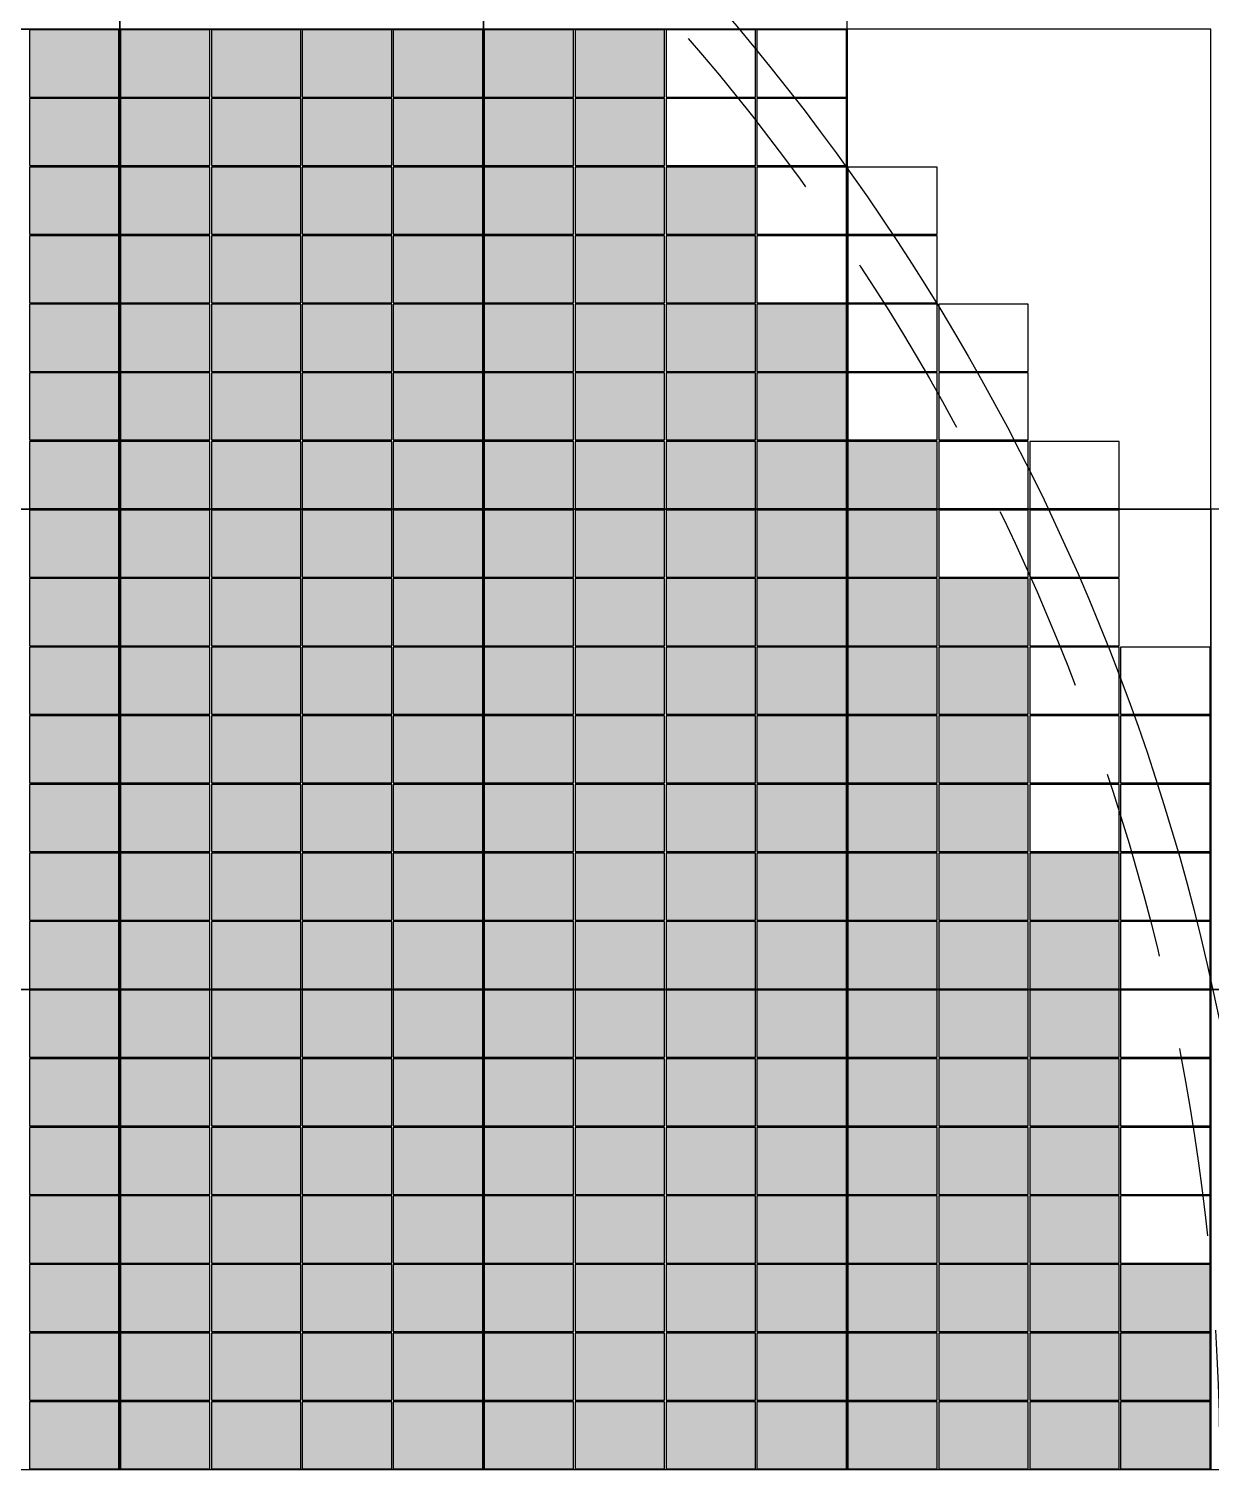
# Model space of a CAD drawing. Header units: millimetres. Extents: x -171 to 312, y -175 to 161.
# Drawn here: x 67.1 to 146.4, y 0 to 96.6 of the extents above; entities that cross this region are included whole.
import ezdxf

# ---------------------------------------------------------------- set-up
doc = ezdxf.new("R2010")
doc.units = ezdxf.units.MM
doc.linetypes.add('DASHED', pattern=[19.05, 12.7, -6.35])
for name, color, linetype, true_color in [('WAFER', 7, 'Continuous', 0xd9dee6), ('WAFER-DIE', 7, 'Continuous', 0x7ef0c8), ('WAFER-DIE-EDGE', 7, 'Continuous', 0x5d6b7a), ('WAFER-DIE-FILL', 7, 'Continuous', 0x18b58c), ('WAFER-DIE-FILL-B', 7, 'Continuous', 0x1f8fd0), ('WAFER-EXCLUSION', 7, 'DASHED', 0xf0a030), ('WAFER-FIELD', 7, 'Continuous', 0xffd166)]:
    doc.layers.add(name, color=color, linetype=linetype, true_color=true_color)

msp = doc.modelspace()

# ---------------------------------------------------------------- linework, layer by layer
at = {"layer": 'WAFER'}
msp.add_circle((0, 0), 150, dxfattribs=at)
at = {"layer": 'WAFER-DIE', "flags": 128}
for points in [[(67.15, 92.05), (73.15, 92.05), (73.15, 96.55), (67.15, 96.55)], [(73.25, 92.05), (79.25, 92.05), (79.25, 96.55), (73.25, 96.55)], [(79.35, 92.05), (85.35, 92.05), (85.35, 96.55), (79.35, 96.55)], [(85.45, 92.05), (91.45, 92.05), (91.45, 96.55), (85.45, 96.55)], [(91.55, 92.05), (97.55, 92.05), (97.55, 96.55), (91.55, 96.55)], [(97.65, 92.05), (103.65, 92.05), (103.65, 96.55), (97.65, 96.55)], [(103.75, 92.05), (109.75, 92.05), (109.75, 96.55), (103.75, 96.55)], [(67.15, 87.45), (73.15, 87.45), (73.15, 91.95), (67.15, 91.95)], [(73.25, 87.45), (79.25, 87.45), (79.25, 91.95), (73.25, 91.95)], [(79.35, 87.45), (85.35, 87.45), (85.35, 91.95), (79.35, 91.95)], [(85.45, 87.45), (91.45, 87.45), (91.45, 91.95), (85.45, 91.95)], [(91.55, 87.45), (97.55, 87.45), (97.55, 91.95), (91.55, 91.95)], [(97.65, 87.45), (103.65, 87.45), (103.65, 91.95), (97.65, 91.95)], [(103.75, 87.45), (109.75, 87.45), (109.75, 91.95), (103.75, 91.95)], [(67.15, 82.85), (73.15, 82.85), (73.15, 87.35), (67.15, 87.35)], [(73.25, 82.85), (79.25, 82.85), (79.25, 87.35), (73.25, 87.35)], [(79.35, 82.85), (85.35, 82.85), (85.35, 87.35), (79.35, 87.35)], [(85.45, 82.85), (91.45, 82.85), (91.45, 87.35), (85.45, 87.35)], [(91.55, 82.85), (97.55, 82.85), (97.55, 87.35), (91.55, 87.35)], [(97.65, 82.85), (103.65, 82.85), (103.65, 87.35), (97.65, 87.35)], [(103.75, 82.85), (109.75, 82.85), (109.75, 87.35), (103.75, 87.35)], [(109.85, 82.85), (115.85, 82.85), (115.85, 87.35), (109.85, 87.35)], [(67.15, 78.25), (73.15, 78.25), (73.15, 82.75), (67.15, 82.75)], [(73.25, 78.25), (79.25, 78.25), (79.25, 82.75), (73.25, 82.75)], [(79.35, 78.25), (85.35, 78.25), (85.35, 82.75), (79.35, 82.75)], [(85.45, 78.25), (91.45, 78.25), (91.45, 82.75), (85.45, 82.75)], [(91.55, 78.25), (97.55, 78.25), (97.55, 82.75), (91.55, 82.75)], [(97.65, 78.25), (103.65, 78.25), (103.65, 82.75), (97.65, 82.75)], [(103.75, 78.25), (109.75, 78.25), (109.75, 82.75), (103.75, 82.75)], [(109.85, 78.25), (115.85, 78.25), (115.85, 82.75), (109.85, 82.75)], [(67.15, 73.65), (73.15, 73.65), (73.15, 78.15), (67.15, 78.15)], [(73.25, 73.65), (79.25, 73.65), (79.25, 78.15), (73.25, 78.15)], [(79.35, 73.65), (85.35, 73.65), (85.35, 78.15), (79.35, 78.15)], [(85.45, 73.65), (91.45, 73.65), (91.45, 78.15), (85.45, 78.15)], [(91.55, 73.65), (97.55, 73.65), (97.55, 78.15), (91.55, 78.15)], [(97.65, 73.65), (103.65, 73.65), (103.65, 78.15), (97.65, 78.15)], [(103.75, 73.65), (109.75, 73.65), (109.75, 78.15), (103.75, 78.15)], [(109.85, 73.65), (115.85, 73.65), (115.85, 78.15), (109.85, 78.15)], [(115.95, 73.65), (121.95, 73.65), (121.95, 78.15), (115.95, 78.15)], [(67.15, 69.05), (73.15, 69.05), (73.15, 73.55), (67.15, 73.55)], [(73.25, 69.05), (79.25, 69.05), (79.25, 73.55), (73.25, 73.55)], [(79.35, 69.05), (85.35, 69.05), (85.35, 73.55), (79.35, 73.55)], [(85.45, 69.05), (91.45, 69.05), (91.45, 73.55), (85.45, 73.55)], [(91.55, 69.05), (97.55, 69.05), (97.55, 73.55), (91.55, 73.55)], [(97.65, 69.05), (103.65, 69.05), (103.65, 73.55), (97.65, 73.55)], [(103.75, 69.05), (109.75, 69.05), (109.75, 73.55), (103.75, 73.55)], [(109.85, 69.05), (115.85, 69.05), (115.85, 73.55), (109.85, 73.55)], [(115.95, 69.05), (121.95, 69.05), (121.95, 73.55), (115.95, 73.55)], [(67.15, 64.45), (73.15, 64.45), (73.15, 68.95), (67.15, 68.95)], [(73.25, 64.45), (79.25, 64.45), (79.25, 68.95), (73.25, 68.95)], [(79.35, 64.45), (85.35, 64.45), (85.35, 68.95), (79.35, 68.95)], [(85.45, 64.45), (91.45, 64.45), (91.45, 68.95), (85.45, 68.95)], [(91.55, 64.45), (97.55, 64.45), (97.55, 68.95), (91.55, 68.95)], [(97.65, 64.45), (103.65, 64.45), (103.65, 68.95), (97.65, 68.95)], [(103.75, 64.45), (109.75, 64.45), (109.75, 68.95), (103.75, 68.95)], [(109.85, 64.45), (115.85, 64.45), (115.85, 68.95), (109.85, 68.95)], [(115.95, 64.45), (121.95, 64.45), (121.95, 68.95), (115.95, 68.95)], [(122.05, 64.45), (128.05, 64.45), (128.05, 68.95), (122.05, 68.95)], [(67.15, 59.85), (73.15, 59.85), (73.15, 64.35), (67.15, 64.35)], [(73.25, 59.85), (79.25, 59.85), (79.25, 64.35), (73.25, 64.35)], [(79.35, 59.85), (85.35, 59.85), (85.35, 64.35), (79.35, 64.35)], [(85.45, 59.85), (91.45, 59.85), (91.45, 64.35), (85.45, 64.35)], [(91.55, 59.85), (97.55, 59.85), (97.55, 64.35), (91.55, 64.35)], [(97.65, 59.85), (103.65, 59.85), (103.65, 64.35), (97.65, 64.35)], [(103.75, 59.85), (109.75, 59.85), (109.75, 64.35), (103.75, 64.35)], [(109.85, 59.85), (115.85, 59.85), (115.85, 64.35), (109.85, 64.35)], [(115.95, 59.85), (121.95, 59.85), (121.95, 64.35), (115.95, 64.35)], [(122.05, 59.85), (128.05, 59.85), (128.05, 64.35), (122.05, 64.35)], [(67.15, 55.25), (73.15, 55.25), (73.15, 59.75), (67.15, 59.75)], [(73.25, 55.25), (79.25, 55.25), (79.25, 59.75), (73.25, 59.75)], [(79.35, 55.25), (85.35, 55.25), (85.35, 59.75), (79.35, 59.75)], [(85.45, 55.25), (91.45, 55.25), (91.45, 59.75), (85.45, 59.75)], [(91.55, 55.25), (97.55, 55.25), (97.55, 59.75), (91.55, 59.75)], [(97.65, 55.25), (103.65, 55.25), (103.65, 59.75), (97.65, 59.75)], [(103.75, 55.25), (109.75, 55.25), (109.75, 59.75), (103.75, 59.75)], [(109.85, 55.25), (115.85, 55.25), (115.85, 59.75), (109.85, 59.75)], [(115.95, 55.25), (121.95, 55.25), (121.95, 59.75), (115.95, 59.75)], [(122.05, 55.25), (128.05, 55.25), (128.05, 59.75), (122.05, 59.75)], [(128.15, 55.25), (134.15, 55.25), (134.15, 59.75), (128.15, 59.75)], [(67.15, 50.65), (73.15, 50.65), (73.15, 55.15), (67.15, 55.15)], [(73.25, 50.65), (79.25, 50.65), (79.25, 55.15), (73.25, 55.15)], [(79.35, 50.65), (85.35, 50.65), (85.35, 55.15), (79.35, 55.15)], [(85.45, 50.65), (91.45, 50.65), (91.45, 55.15), (85.45, 55.15)], [(91.55, 50.65), (97.55, 50.65), (97.55, 55.15), (91.55, 55.15)], [(97.65, 50.65), (103.65, 50.65), (103.65, 55.15), (97.65, 55.15)], [(103.75, 50.65), (109.75, 50.65), (109.75, 55.15), (103.75, 55.15)], [(109.85, 50.65), (115.85, 50.65), (115.85, 55.15), (109.85, 55.15)], [(115.95, 50.65), (121.95, 50.65), (121.95, 55.15), (115.95, 55.15)], [(122.05, 50.65), (128.05, 50.65), (128.05, 55.15), (122.05, 55.15)], [(128.15, 50.65), (134.15, 50.65), (134.15, 55.15), (128.15, 55.15)], [(67.15, 46.05), (73.15, 46.05), (73.15, 50.55), (67.15, 50.55)], [(73.25, 46.05), (79.25, 46.05), (79.25, 50.55), (73.25, 50.55)], [(79.35, 46.05), (85.35, 46.05), (85.35, 50.55), (79.35, 50.55)], [(85.45, 46.05), (91.45, 46.05), (91.45, 50.55), (85.45, 50.55)], [(91.55, 46.05), (97.55, 46.05), (97.55, 50.55), (91.55, 50.55)], [(97.65, 46.05), (103.65, 46.05), (103.65, 50.55), (97.65, 50.55)], [(103.75, 46.05), (109.75, 46.05), (109.75, 50.55), (103.75, 50.55)], [(109.85, 46.05), (115.85, 46.05), (115.85, 50.55), (109.85, 50.55)], [(115.95, 46.05), (121.95, 46.05), (121.95, 50.55), (115.95, 50.55)], [(122.05, 46.05), (128.05, 46.05), (128.05, 50.55), (122.05, 50.55)], [(128.15, 46.05), (134.15, 46.05), (134.15, 50.55), (128.15, 50.55)], [(67.15, 41.45), (73.15, 41.45), (73.15, 45.95), (67.15, 45.95)], [(73.25, 41.45), (79.25, 41.45), (79.25, 45.95), (73.25, 45.95)], [(79.35, 41.45), (85.35, 41.45), (85.35, 45.95), (79.35, 45.95)], [(85.45, 41.45), (91.45, 41.45), (91.45, 45.95), (85.45, 45.95)], [(91.55, 41.45), (97.55, 41.45), (97.55, 45.95), (91.55, 45.95)], [(97.65, 41.45), (103.65, 41.45), (103.65, 45.95), (97.65, 45.95)], [(103.75, 41.45), (109.75, 41.45), (109.75, 45.95), (103.75, 45.95)], [(109.85, 41.45), (115.85, 41.45), (115.85, 45.95), (109.85, 45.95)], [(115.95, 41.45), (121.95, 41.45), (121.95, 45.95), (115.95, 45.95)], [(122.05, 41.45), (128.05, 41.45), (128.05, 45.95), (122.05, 45.95)], [(128.15, 41.45), (134.15, 41.45), (134.15, 45.95), (128.15, 45.95)], [(67.15, 36.85), (73.15, 36.85), (73.15, 41.35), (67.15, 41.35)], [(73.25, 36.85), (79.25, 36.85), (79.25, 41.35), (73.25, 41.35)], [(79.35, 36.85), (85.35, 36.85), (85.35, 41.35), (79.35, 41.35)], [(85.45, 36.85), (91.45, 36.85), (91.45, 41.35), (85.45, 41.35)], [(91.55, 36.85), (97.55, 36.85), (97.55, 41.35), (91.55, 41.35)], [(97.65, 36.85), (103.65, 36.85), (103.65, 41.35), (97.65, 41.35)], [(103.75, 36.85), (109.75, 36.85), (109.75, 41.35), (103.75, 41.35)], [(109.85, 36.85), (115.85, 36.85), (115.85, 41.35), (109.85, 41.35)], [(115.95, 36.85), (121.95, 36.85), (121.95, 41.35), (115.95, 41.35)], [(122.05, 36.85), (128.05, 36.85), (128.05, 41.35), (122.05, 41.35)], [(128.15, 36.85), (134.15, 36.85), (134.15, 41.35), (128.15, 41.35)], [(134.25, 36.85), (140.25, 36.85), (140.25, 41.35), (134.25, 41.35)], [(67.15, 32.25), (73.15, 32.25), (73.15, 36.75), (67.15, 36.75)], [(73.25, 32.25), (79.25, 32.25), (79.25, 36.75), (73.25, 36.75)], [(79.35, 32.25), (85.35, 32.25), (85.35, 36.75), (79.35, 36.75)], [(85.45, 32.25), (91.45, 32.25), (91.45, 36.75), (85.45, 36.75)], [(91.55, 32.25), (97.55, 32.25), (97.55, 36.75), (91.55, 36.75)], [(97.65, 32.25), (103.65, 32.25), (103.65, 36.75), (97.65, 36.75)], [(103.75, 32.25), (109.75, 32.25), (109.75, 36.75), (103.75, 36.75)], [(109.85, 32.25), (115.85, 32.25), (115.85, 36.75), (109.85, 36.75)], [(115.95, 32.25), (121.95, 32.25), (121.95, 36.75), (115.95, 36.75)], [(122.05, 32.25), (128.05, 32.25), (128.05, 36.75), (122.05, 36.75)], [(128.15, 32.25), (134.15, 32.25), (134.15, 36.75), (128.15, 36.75)], [(134.25, 32.25), (140.25, 32.25), (140.25, 36.75), (134.25, 36.75)], [(67.15, 27.65), (73.15, 27.65), (73.15, 32.15), (67.15, 32.15)], [(73.25, 27.65), (79.25, 27.65), (79.25, 32.15), (73.25, 32.15)], [(79.35, 27.65), (85.35, 27.65), (85.35, 32.15), (79.35, 32.15)], [(85.45, 27.65), (91.45, 27.65), (91.45, 32.15), (85.45, 32.15)], [(91.55, 27.65), (97.55, 27.65), (97.55, 32.15), (91.55, 32.15)], [(97.65, 27.65), (103.65, 27.65), (103.65, 32.15), (97.65, 32.15)], [(103.75, 27.65), (109.75, 27.65), (109.75, 32.15), (103.75, 32.15)], [(109.85, 27.65), (115.85, 27.65), (115.85, 32.15), (109.85, 32.15)], [(115.95, 27.65), (121.95, 27.65), (121.95, 32.15), (115.95, 32.15)], [(122.05, 27.65), (128.05, 27.65), (128.05, 32.15), (122.05, 32.15)], [(128.15, 27.65), (134.15, 27.65), (134.15, 32.15), (128.15, 32.15)], [(134.25, 27.65), (140.25, 27.65), (140.25, 32.15), (134.25, 32.15)], [(67.15, 23.05), (73.15, 23.05), (73.15, 27.55), (67.15, 27.55)], [(73.25, 23.05), (79.25, 23.05), (79.25, 27.55), (73.25, 27.55)], [(79.35, 23.05), (85.35, 23.05), (85.35, 27.55), (79.35, 27.55)], [(85.45, 23.05), (91.45, 23.05), (91.45, 27.55), (85.45, 27.55)], [(91.55, 23.05), (97.55, 23.05), (97.55, 27.55), (91.55, 27.55)], [(97.65, 23.05), (103.65, 23.05), (103.65, 27.55), (97.65, 27.55)], [(103.75, 23.05), (109.75, 23.05), (109.75, 27.55), (103.75, 27.55)], [(109.85, 23.05), (115.85, 23.05), (115.85, 27.55), (109.85, 27.55)], [(115.95, 23.05), (121.95, 23.05), (121.95, 27.55), (115.95, 27.55)], [(122.05, 23.05), (128.05, 23.05), (128.05, 27.55), (122.05, 27.55)], [(128.15, 23.05), (134.15, 23.05), (134.15, 27.55), (128.15, 27.55)], [(134.25, 23.05), (140.25, 23.05), (140.25, 27.55), (134.25, 27.55)], [(67.15, 18.45), (73.15, 18.45), (73.15, 22.95), (67.15, 22.95)], [(73.25, 18.45), (79.25, 18.45), (79.25, 22.95), (73.25, 22.95)], [(79.35, 18.45), (85.35, 18.45), (85.35, 22.95), (79.35, 22.95)], [(85.45, 18.45), (91.45, 18.45), (91.45, 22.95), (85.45, 22.95)], [(91.55, 18.45), (97.55, 18.45), (97.55, 22.95), (91.55, 22.95)], [(97.65, 18.45), (103.65, 18.45), (103.65, 22.95), (97.65, 22.95)], [(103.75, 18.45), (109.75, 18.45), (109.75, 22.95), (103.75, 22.95)], [(109.85, 18.45), (115.85, 18.45), (115.85, 22.95), (109.85, 22.95)], [(115.95, 18.45), (121.95, 18.45), (121.95, 22.95), (115.95, 22.95)], [(122.05, 18.45), (128.05, 18.45), (128.05, 22.95), (122.05, 22.95)], [(128.15, 18.45), (134.15, 18.45), (134.15, 22.95), (128.15, 22.95)], [(134.25, 18.45), (140.25, 18.45), (140.25, 22.95), (134.25, 22.95)], [(67.15, 13.85), (73.15, 13.85), (73.15, 18.35), (67.15, 18.35)], [(73.25, 13.85), (79.25, 13.85), (79.25, 18.35), (73.25, 18.35)], [(79.35, 13.85), (85.35, 13.85), (85.35, 18.35), (79.35, 18.35)], [(85.45, 13.85), (91.45, 13.85), (91.45, 18.35), (85.45, 18.35)], [(91.55, 13.85), (97.55, 13.85), (97.55, 18.35), (91.55, 18.35)], [(97.65, 13.85), (103.65, 13.85), (103.65, 18.35), (97.65, 18.35)], [(103.75, 13.85), (109.75, 13.85), (109.75, 18.35), (103.75, 18.35)], [(109.85, 13.85), (115.85, 13.85), (115.85, 18.35), (109.85, 18.35)], [(115.95, 13.85), (121.95, 13.85), (121.95, 18.35), (115.95, 18.35)], [(122.05, 13.85), (128.05, 13.85), (128.05, 18.35), (122.05, 18.35)], [(128.15, 13.85), (134.15, 13.85), (134.15, 18.35), (128.15, 18.35)], [(134.25, 13.85), (140.25, 13.85), (140.25, 18.35), (134.25, 18.35)], [(67.15, 9.25), (73.15, 9.25), (73.15, 13.75), (67.15, 13.75)], [(73.25, 9.25), (79.25, 9.25), (79.25, 13.75), (73.25, 13.75)], [(79.35, 9.25), (85.35, 9.25), (85.35, 13.75), (79.35, 13.75)], [(85.45, 9.25), (91.45, 9.25), (91.45, 13.75), (85.45, 13.75)], [(91.55, 9.25), (97.55, 9.25), (97.55, 13.75), (91.55, 13.75)], [(97.65, 9.25), (103.65, 9.25), (103.65, 13.75), (97.65, 13.75)], [(103.75, 9.25), (109.75, 9.25), (109.75, 13.75), (103.75, 13.75)], [(109.85, 9.25), (115.85, 9.25), (115.85, 13.75), (109.85, 13.75)], [(115.95, 9.25), (121.95, 9.25), (121.95, 13.75), (115.95, 13.75)], [(122.05, 9.25), (128.05, 9.25), (128.05, 13.75), (122.05, 13.75)], [(128.15, 9.25), (134.15, 9.25), (134.15, 13.75), (128.15, 13.75)], [(134.25, 9.25), (140.25, 9.25), (140.25, 13.75), (134.25, 13.75)], [(140.35, 9.25), (146.35, 9.25), (146.35, 13.75), (140.35, 13.75)], [(67.15, 4.65), (73.15, 4.65), (73.15, 9.15), (67.15, 9.15)], [(73.25, 4.65), (79.25, 4.65), (79.25, 9.15), (73.25, 9.15)], [(79.35, 4.65), (85.35, 4.65), (85.35, 9.15), (79.35, 9.15)], [(85.45, 4.65), (91.45, 4.65), (91.45, 9.15), (85.45, 9.15)], [(91.55, 4.65), (97.55, 4.65), (97.55, 9.15), (91.55, 9.15)], [(97.65, 4.65), (103.65, 4.65), (103.65, 9.15), (97.65, 9.15)], [(103.75, 4.65), (109.75, 4.65), (109.75, 9.15), (103.75, 9.15)], [(109.85, 4.65), (115.85, 4.65), (115.85, 9.15), (109.85, 9.15)], [(115.95, 4.65), (121.95, 4.65), (121.95, 9.15), (115.95, 9.15)], [(122.05, 4.65), (128.05, 4.65), (128.05, 9.15), (122.05, 9.15)], [(128.15, 4.65), (134.15, 4.65), (134.15, 9.15), (128.15, 9.15)], [(134.25, 4.65), (140.25, 4.65), (140.25, 9.15), (134.25, 9.15)], [(140.35, 4.65), (146.35, 4.65), (146.35, 9.15), (140.35, 9.15)], [(67.15, 0.05), (73.15, 0.05), (73.15, 4.55), (67.15, 4.55)], [(73.25, 0.05), (79.25, 0.05), (79.25, 4.55), (73.25, 4.55)], [(79.35, 0.05), (85.35, 0.05), (85.35, 4.55), (79.35, 4.55)], [(85.45, 0.05), (91.45, 0.05), (91.45, 4.55), (85.45, 4.55)], [(91.55, 0.05), (97.55, 0.05), (97.55, 4.55), (91.55, 4.55)], [(97.65, 0.05), (103.65, 0.05), (103.65, 4.55), (97.65, 4.55)], [(103.75, 0.05), (109.75, 0.05), (109.75, 4.55), (103.75, 4.55)], [(109.85, 0.05), (115.85, 0.05), (115.85, 4.55), (109.85, 4.55)], [(115.95, 0.05), (121.95, 0.05), (121.95, 4.55), (115.95, 4.55)], [(122.05, 0.05), (128.05, 0.05), (128.05, 4.55), (122.05, 4.55)], [(128.15, 0.05), (134.15, 0.05), (134.15, 4.55), (128.15, 4.55)], [(134.25, 0.05), (140.25, 0.05), (140.25, 4.55), (134.25, 4.55)], [(140.35, 0.05), (146.35, 0.05), (146.35, 4.55), (140.35, 4.55)]]:
    msp.add_lwpolyline(points, close=True, dxfattribs=at)
at = {"layer": 'WAFER-DIE-EDGE', "flags": 128}
for points in [[(109.85, 92.05), (115.85, 92.05), (115.85, 96.55), (109.85, 96.55)], [(115.95, 92.05), (121.95, 92.05), (121.95, 96.55), (115.95, 96.55)], [(109.85, 87.45), (115.85, 87.45), (115.85, 91.95), (109.85, 91.95)], [(115.95, 87.45), (121.95, 87.45), (121.95, 91.95), (115.95, 91.95)], [(115.95, 82.85), (121.95, 82.85), (121.95, 87.35), (115.95, 87.35)], [(122.05, 82.85), (128.05, 82.85), (128.05, 87.35), (122.05, 87.35)], [(115.95, 78.25), (121.95, 78.25), (121.95, 82.75), (115.95, 82.75)], [(122.05, 78.25), (128.05, 78.25), (128.05, 82.75), (122.05, 82.75)], [(122.05, 73.65), (128.05, 73.65), (128.05, 78.15), (122.05, 78.15)], [(128.15, 73.65), (134.15, 73.65), (134.15, 78.15), (128.15, 78.15)], [(122.05, 69.05), (128.05, 69.05), (128.05, 73.55), (122.05, 73.55)], [(128.15, 69.05), (134.15, 69.05), (134.15, 73.55), (128.15, 73.55)], [(128.15, 64.45), (134.15, 64.45), (134.15, 68.95), (128.15, 68.95)], [(134.25, 64.45), (140.25, 64.45), (140.25, 68.95), (134.25, 68.95)], [(128.15, 59.85), (134.15, 59.85), (134.15, 64.35), (128.15, 64.35)], [(134.25, 59.85), (140.25, 59.85), (140.25, 64.35), (134.25, 64.35)], [(134.25, 55.25), (140.25, 55.25), (140.25, 59.75), (134.25, 59.75)], [(134.25, 50.65), (140.25, 50.65), (140.25, 55.15), (134.25, 55.15)], [(140.35, 50.65), (146.35, 50.65), (146.35, 55.15), (140.35, 55.15)], [(134.25, 46.05), (140.25, 46.05), (140.25, 50.55), (134.25, 50.55)], [(140.35, 46.05), (146.35, 46.05), (146.35, 50.55), (140.35, 50.55)], [(134.25, 41.45), (140.25, 41.45), (140.25, 45.95), (134.25, 45.95)], [(140.35, 41.45), (146.35, 41.45), (146.35, 45.95), (140.35, 45.95)], [(140.35, 36.85), (146.35, 36.85), (146.35, 41.35), (140.35, 41.35)], [(140.35, 32.25), (146.35, 32.25), (146.35, 36.75), (140.35, 36.75)], [(140.35, 27.65), (146.35, 27.65), (146.35, 32.15), (140.35, 32.15)], [(140.35, 23.05), (146.35, 23.05), (146.35, 27.55), (140.35, 27.55)], [(140.35, 18.45), (146.35, 18.45), (146.35, 22.95), (140.35, 22.95)], [(140.35, 13.85), (146.35, 13.85), (146.35, 18.35), (140.35, 18.35)]]:
    msp.add_lwpolyline(points, close=True, dxfattribs=at)
at = {"layer": 'WAFER-DIE-FILL'}
for points in [[(67.15, 92.05), (73.15, 92.05), (67.15, 96.55), (73.15, 96.55)], [(97.65, 92.05), (103.65, 92.05), (97.65, 96.55), (103.65, 96.55)], [(103.75, 92.05), (109.75, 92.05), (103.75, 96.55), (109.75, 96.55)], [(67.15, 87.45), (73.15, 87.45), (67.15, 91.95), (73.15, 91.95)], [(97.65, 87.45), (103.65, 87.45), (97.65, 91.95), (103.65, 91.95)], [(103.75, 87.45), (109.75, 87.45), (103.75, 91.95), (109.75, 91.95)], [(67.15, 82.85), (73.15, 82.85), (67.15, 87.35), (73.15, 87.35)], [(97.65, 82.85), (103.65, 82.85), (97.65, 87.35), (103.65, 87.35)], [(103.75, 82.85), (109.75, 82.85), (103.75, 87.35), (109.75, 87.35)], [(109.85, 82.85), (115.85, 82.85), (109.85, 87.35), (115.85, 87.35)], [(67.15, 78.25), (73.15, 78.25), (67.15, 82.75), (73.15, 82.75)], [(97.65, 78.25), (103.65, 78.25), (97.65, 82.75), (103.65, 82.75)], [(103.75, 78.25), (109.75, 78.25), (103.75, 82.75), (109.75, 82.75)], [(109.85, 78.25), (115.85, 78.25), (109.85, 82.75), (115.85, 82.75)], [(67.15, 73.65), (73.15, 73.65), (67.15, 78.15), (73.15, 78.15)], [(97.65, 73.65), (103.65, 73.65), (97.65, 78.15), (103.65, 78.15)], [(103.75, 73.65), (109.75, 73.65), (103.75, 78.15), (109.75, 78.15)], [(109.85, 73.65), (115.85, 73.65), (109.85, 78.15), (115.85, 78.15)], [(115.95, 73.65), (121.95, 73.65), (115.95, 78.15), (121.95, 78.15)], [(67.15, 69.05), (73.15, 69.05), (67.15, 73.55), (73.15, 73.55)], [(97.65, 69.05), (103.65, 69.05), (97.65, 73.55), (103.65, 73.55)], [(103.75, 69.05), (109.75, 69.05), (103.75, 73.55), (109.75, 73.55)], [(109.85, 69.05), (115.85, 69.05), (109.85, 73.55), (115.85, 73.55)], [(115.95, 69.05), (121.95, 69.05), (115.95, 73.55), (121.95, 73.55)], [(67.15, 64.45), (73.15, 64.45), (67.15, 68.95), (73.15, 68.95)], [(97.65, 64.45), (103.65, 64.45), (97.65, 68.95), (103.65, 68.95)], [(103.75, 64.45), (109.75, 64.45), (103.75, 68.95), (109.75, 68.95)], [(109.85, 64.45), (115.85, 64.45), (109.85, 68.95), (115.85, 68.95)], [(115.95, 64.45), (121.95, 64.45), (115.95, 68.95), (121.95, 68.95)], [(73.25, 59.85), (79.25, 59.85), (73.25, 64.35), (79.25, 64.35)], [(79.35, 59.85), (85.35, 59.85), (79.35, 64.35), (85.35, 64.35)], [(85.45, 59.85), (91.45, 59.85), (85.45, 64.35), (91.45, 64.35)], [(91.55, 59.85), (97.55, 59.85), (91.55, 64.35), (97.55, 64.35)], [(122.05, 59.85), (128.05, 59.85), (122.05, 64.35), (128.05, 64.35)], [(73.25, 55.25), (79.25, 55.25), (73.25, 59.75), (79.25, 59.75)], [(79.35, 55.25), (85.35, 55.25), (79.35, 59.75), (85.35, 59.75)], [(85.45, 55.25), (91.45, 55.25), (85.45, 59.75), (91.45, 59.75)], [(91.55, 55.25), (97.55, 55.25), (91.55, 59.75), (97.55, 59.75)], [(122.05, 55.25), (128.05, 55.25), (122.05, 59.75), (128.05, 59.75)], [(128.15, 55.25), (134.15, 55.25), (128.15, 59.75), (134.15, 59.75)], [(73.25, 50.65), (79.25, 50.65), (73.25, 55.15), (79.25, 55.15)], [(79.35, 50.65), (85.35, 50.65), (79.35, 55.15), (85.35, 55.15)], [(85.45, 50.65), (91.45, 50.65), (85.45, 55.15), (91.45, 55.15)], [(91.55, 50.65), (97.55, 50.65), (91.55, 55.15), (97.55, 55.15)], [(122.05, 50.65), (128.05, 50.65), (122.05, 55.15), (128.05, 55.15)], [(128.15, 50.65), (134.15, 50.65), (128.15, 55.15), (134.15, 55.15)], [(73.25, 46.05), (79.25, 46.05), (73.25, 50.55), (79.25, 50.55)], [(79.35, 46.05), (85.35, 46.05), (79.35, 50.55), (85.35, 50.55)], [(85.45, 46.05), (91.45, 46.05), (85.45, 50.55), (91.45, 50.55)], [(91.55, 46.05), (97.55, 46.05), (91.55, 50.55), (97.55, 50.55)], [(122.05, 46.05), (128.05, 46.05), (122.05, 50.55), (128.05, 50.55)], [(128.15, 46.05), (134.15, 46.05), (128.15, 50.55), (134.15, 50.55)], [(73.25, 41.45), (79.25, 41.45), (73.25, 45.95), (79.25, 45.95)], [(79.35, 41.45), (85.35, 41.45), (79.35, 45.95), (85.35, 45.95)], [(85.45, 41.45), (91.45, 41.45), (85.45, 45.95), (91.45, 45.95)], [(91.55, 41.45), (97.55, 41.45), (91.55, 45.95), (97.55, 45.95)], [(122.05, 41.45), (128.05, 41.45), (122.05, 45.95), (128.05, 45.95)], [(128.15, 41.45), (134.15, 41.45), (128.15, 45.95), (134.15, 45.95)], [(73.25, 36.85), (79.25, 36.85), (73.25, 41.35), (79.25, 41.35)], [(79.35, 36.85), (85.35, 36.85), (79.35, 41.35), (85.35, 41.35)], [(85.45, 36.85), (91.45, 36.85), (85.45, 41.35), (91.45, 41.35)], [(91.55, 36.85), (97.55, 36.85), (91.55, 41.35), (97.55, 41.35)], [(122.05, 36.85), (128.05, 36.85), (122.05, 41.35), (128.05, 41.35)], [(128.15, 36.85), (134.15, 36.85), (128.15, 41.35), (134.15, 41.35)], [(134.25, 36.85), (140.25, 36.85), (134.25, 41.35), (140.25, 41.35)], [(73.25, 32.25), (79.25, 32.25), (73.25, 36.75), (79.25, 36.75)], [(79.35, 32.25), (85.35, 32.25), (79.35, 36.75), (85.35, 36.75)], [(85.45, 32.25), (91.45, 32.25), (85.45, 36.75), (91.45, 36.75)], [(91.55, 32.25), (97.55, 32.25), (91.55, 36.75), (97.55, 36.75)], [(122.05, 32.25), (128.05, 32.25), (122.05, 36.75), (128.05, 36.75)], [(128.15, 32.25), (134.15, 32.25), (128.15, 36.75), (134.15, 36.75)], [(134.25, 32.25), (140.25, 32.25), (134.25, 36.75), (140.25, 36.75)], [(67.15, 27.65), (73.15, 27.65), (67.15, 32.15), (73.15, 32.15)], [(97.65, 27.65), (103.65, 27.65), (97.65, 32.15), (103.65, 32.15)], [(103.75, 27.65), (109.75, 27.65), (103.75, 32.15), (109.75, 32.15)], [(109.85, 27.65), (115.85, 27.65), (109.85, 32.15), (115.85, 32.15)], [(115.95, 27.65), (121.95, 27.65), (115.95, 32.15), (121.95, 32.15)], [(67.15, 23.05), (73.15, 23.05), (67.15, 27.55), (73.15, 27.55)], [(97.65, 23.05), (103.65, 23.05), (97.65, 27.55), (103.65, 27.55)], [(103.75, 23.05), (109.75, 23.05), (103.75, 27.55), (109.75, 27.55)], [(109.85, 23.05), (115.85, 23.05), (109.85, 27.55), (115.85, 27.55)], [(115.95, 23.05), (121.95, 23.05), (115.95, 27.55), (121.95, 27.55)], [(67.15, 18.45), (73.15, 18.45), (67.15, 22.95), (73.15, 22.95)], [(97.65, 18.45), (103.65, 18.45), (97.65, 22.95), (103.65, 22.95)], [(103.75, 18.45), (109.75, 18.45), (103.75, 22.95), (109.75, 22.95)], [(109.85, 18.45), (115.85, 18.45), (109.85, 22.95), (115.85, 22.95)], [(115.95, 18.45), (121.95, 18.45), (115.95, 22.95), (121.95, 22.95)], [(67.15, 13.85), (73.15, 13.85), (67.15, 18.35), (73.15, 18.35)], [(97.65, 13.85), (103.65, 13.85), (97.65, 18.35), (103.65, 18.35)], [(103.75, 13.85), (109.75, 13.85), (103.75, 18.35), (109.75, 18.35)], [(109.85, 13.85), (115.85, 13.85), (109.85, 18.35), (115.85, 18.35)], [(115.95, 13.85), (121.95, 13.85), (115.95, 18.35), (121.95, 18.35)], [(67.15, 9.25), (73.15, 9.25), (67.15, 13.75), (73.15, 13.75)], [(97.65, 9.25), (103.65, 9.25), (97.65, 13.75), (103.65, 13.75)], [(103.75, 9.25), (109.75, 9.25), (103.75, 13.75), (109.75, 13.75)], [(109.85, 9.25), (115.85, 9.25), (109.85, 13.75), (115.85, 13.75)], [(115.95, 9.25), (121.95, 9.25), (115.95, 13.75), (121.95, 13.75)], [(67.15, 4.65), (73.15, 4.65), (67.15, 9.15), (73.15, 9.15)], [(97.65, 4.65), (103.65, 4.65), (97.65, 9.15), (103.65, 9.15)], [(103.75, 4.65), (109.75, 4.65), (103.75, 9.15), (109.75, 9.15)], [(109.85, 4.65), (115.85, 4.65), (109.85, 9.15), (115.85, 9.15)], [(115.95, 4.65), (121.95, 4.65), (115.95, 9.15), (121.95, 9.15)], [(67.15, 0.05), (73.15, 0.05), (67.15, 4.55), (73.15, 4.55)], [(97.65, 0.05), (103.65, 0.05), (97.65, 4.55), (103.65, 4.55)], [(103.75, 0.05), (109.75, 0.05), (103.75, 4.55), (109.75, 4.55)], [(109.85, 0.05), (115.85, 0.05), (109.85, 4.55), (115.85, 4.55)], [(115.95, 0.05), (121.95, 0.05), (115.95, 4.55), (121.95, 4.55)]]:
    msp.add_solid(points, dxfattribs=at)
at = {"layer": 'WAFER-DIE-FILL-B'}
for points in [[(73.25, 92.05), (79.25, 92.05), (73.25, 96.55), (79.25, 96.55)], [(79.35, 92.05), (85.35, 92.05), (79.35, 96.55), (85.35, 96.55)], [(85.45, 92.05), (91.45, 92.05), (85.45, 96.55), (91.45, 96.55)], [(91.55, 92.05), (97.55, 92.05), (91.55, 96.55), (97.55, 96.55)], [(73.25, 87.45), (79.25, 87.45), (73.25, 91.95), (79.25, 91.95)], [(79.35, 87.45), (85.35, 87.45), (79.35, 91.95), (85.35, 91.95)], [(85.45, 87.45), (91.45, 87.45), (85.45, 91.95), (91.45, 91.95)], [(91.55, 87.45), (97.55, 87.45), (91.55, 91.95), (97.55, 91.95)], [(73.25, 82.85), (79.25, 82.85), (73.25, 87.35), (79.25, 87.35)], [(79.35, 82.85), (85.35, 82.85), (79.35, 87.35), (85.35, 87.35)], [(85.45, 82.85), (91.45, 82.85), (85.45, 87.35), (91.45, 87.35)], [(91.55, 82.85), (97.55, 82.85), (91.55, 87.35), (97.55, 87.35)], [(73.25, 78.25), (79.25, 78.25), (73.25, 82.75), (79.25, 82.75)], [(79.35, 78.25), (85.35, 78.25), (79.35, 82.75), (85.35, 82.75)], [(85.45, 78.25), (91.45, 78.25), (85.45, 82.75), (91.45, 82.75)], [(91.55, 78.25), (97.55, 78.25), (91.55, 82.75), (97.55, 82.75)], [(73.25, 73.65), (79.25, 73.65), (73.25, 78.15), (79.25, 78.15)], [(79.35, 73.65), (85.35, 73.65), (79.35, 78.15), (85.35, 78.15)], [(85.45, 73.65), (91.45, 73.65), (85.45, 78.15), (91.45, 78.15)], [(91.55, 73.65), (97.55, 73.65), (91.55, 78.15), (97.55, 78.15)], [(73.25, 69.05), (79.25, 69.05), (73.25, 73.55), (79.25, 73.55)], [(79.35, 69.05), (85.35, 69.05), (79.35, 73.55), (85.35, 73.55)], [(85.45, 69.05), (91.45, 69.05), (85.45, 73.55), (91.45, 73.55)], [(91.55, 69.05), (97.55, 69.05), (91.55, 73.55), (97.55, 73.55)], [(73.25, 64.45), (79.25, 64.45), (73.25, 68.95), (79.25, 68.95)], [(79.35, 64.45), (85.35, 64.45), (79.35, 68.95), (85.35, 68.95)], [(85.45, 64.45), (91.45, 64.45), (85.45, 68.95), (91.45, 68.95)], [(91.55, 64.45), (97.55, 64.45), (91.55, 68.95), (97.55, 68.95)], [(122.05, 64.45), (128.05, 64.45), (122.05, 68.95), (128.05, 68.95)], [(67.15, 59.85), (73.15, 59.85), (67.15, 64.35), (73.15, 64.35)], [(97.65, 59.85), (103.65, 59.85), (97.65, 64.35), (103.65, 64.35)], [(103.75, 59.85), (109.75, 59.85), (103.75, 64.35), (109.75, 64.35)], [(109.85, 59.85), (115.85, 59.85), (109.85, 64.35), (115.85, 64.35)], [(115.95, 59.85), (121.95, 59.85), (115.95, 64.35), (121.95, 64.35)], [(67.15, 55.25), (73.15, 55.25), (67.15, 59.75), (73.15, 59.75)], [(97.65, 55.25), (103.65, 55.25), (97.65, 59.75), (103.65, 59.75)], [(103.75, 55.25), (109.75, 55.25), (103.75, 59.75), (109.75, 59.75)], [(109.85, 55.25), (115.85, 55.25), (109.85, 59.75), (115.85, 59.75)], [(115.95, 55.25), (121.95, 55.25), (115.95, 59.75), (121.95, 59.75)], [(67.15, 50.65), (73.15, 50.65), (67.15, 55.15), (73.15, 55.15)], [(97.65, 50.65), (103.65, 50.65), (97.65, 55.15), (103.65, 55.15)], [(103.75, 50.65), (109.75, 50.65), (103.75, 55.15), (109.75, 55.15)], [(109.85, 50.65), (115.85, 50.65), (109.85, 55.15), (115.85, 55.15)], [(115.95, 50.65), (121.95, 50.65), (115.95, 55.15), (121.95, 55.15)], [(67.15, 46.05), (73.15, 46.05), (67.15, 50.55), (73.15, 50.55)], [(97.65, 46.05), (103.65, 46.05), (97.65, 50.55), (103.65, 50.55)], [(103.75, 46.05), (109.75, 46.05), (103.75, 50.55), (109.75, 50.55)], [(109.85, 46.05), (115.85, 46.05), (109.85, 50.55), (115.85, 50.55)], [(115.95, 46.05), (121.95, 46.05), (115.95, 50.55), (121.95, 50.55)], [(67.15, 41.45), (73.15, 41.45), (67.15, 45.95), (73.15, 45.95)], [(97.65, 41.45), (103.65, 41.45), (97.65, 45.95), (103.65, 45.95)], [(103.75, 41.45), (109.75, 41.45), (103.75, 45.95), (109.75, 45.95)], [(109.85, 41.45), (115.85, 41.45), (109.85, 45.95), (115.85, 45.95)], [(115.95, 41.45), (121.95, 41.45), (115.95, 45.95), (121.95, 45.95)], [(67.15, 36.85), (73.15, 36.85), (67.15, 41.35), (73.15, 41.35)], [(97.65, 36.85), (103.65, 36.85), (97.65, 41.35), (103.65, 41.35)], [(103.75, 36.85), (109.75, 36.85), (103.75, 41.35), (109.75, 41.35)], [(109.85, 36.85), (115.85, 36.85), (109.85, 41.35), (115.85, 41.35)], [(115.95, 36.85), (121.95, 36.85), (115.95, 41.35), (121.95, 41.35)], [(67.15, 32.25), (73.15, 32.25), (67.15, 36.75), (73.15, 36.75)], [(97.65, 32.25), (103.65, 32.25), (97.65, 36.75), (103.65, 36.75)], [(103.75, 32.25), (109.75, 32.25), (103.75, 36.75), (109.75, 36.75)], [(109.85, 32.25), (115.85, 32.25), (109.85, 36.75), (115.85, 36.75)], [(115.95, 32.25), (121.95, 32.25), (115.95, 36.75), (121.95, 36.75)], [(73.25, 27.65), (79.25, 27.65), (73.25, 32.15), (79.25, 32.15)], [(79.35, 27.65), (85.35, 27.65), (79.35, 32.15), (85.35, 32.15)], [(85.45, 27.65), (91.45, 27.65), (85.45, 32.15), (91.45, 32.15)], [(91.55, 27.65), (97.55, 27.65), (91.55, 32.15), (97.55, 32.15)], [(122.05, 27.65), (128.05, 27.65), (122.05, 32.15), (128.05, 32.15)], [(128.15, 27.65), (134.15, 27.65), (128.15, 32.15), (134.15, 32.15)], [(134.25, 27.65), (140.25, 27.65), (134.25, 32.15), (140.25, 32.15)], [(73.25, 23.05), (79.25, 23.05), (73.25, 27.55), (79.25, 27.55)], [(79.35, 23.05), (85.35, 23.05), (79.35, 27.55), (85.35, 27.55)], [(85.45, 23.05), (91.45, 23.05), (85.45, 27.55), (91.45, 27.55)], [(91.55, 23.05), (97.55, 23.05), (91.55, 27.55), (97.55, 27.55)], [(122.05, 23.05), (128.05, 23.05), (122.05, 27.55), (128.05, 27.55)], [(128.15, 23.05), (134.15, 23.05), (128.15, 27.55), (134.15, 27.55)], [(134.25, 23.05), (140.25, 23.05), (134.25, 27.55), (140.25, 27.55)], [(73.25, 18.45), (79.25, 18.45), (73.25, 22.95), (79.25, 22.95)], [(79.35, 18.45), (85.35, 18.45), (79.35, 22.95), (85.35, 22.95)], [(85.45, 18.45), (91.45, 18.45), (85.45, 22.95), (91.45, 22.95)], [(91.55, 18.45), (97.55, 18.45), (91.55, 22.95), (97.55, 22.95)], [(122.05, 18.45), (128.05, 18.45), (122.05, 22.95), (128.05, 22.95)], [(128.15, 18.45), (134.15, 18.45), (128.15, 22.95), (134.15, 22.95)], [(134.25, 18.45), (140.25, 18.45), (134.25, 22.95), (140.25, 22.95)], [(73.25, 13.85), (79.25, 13.85), (73.25, 18.35), (79.25, 18.35)], [(79.35, 13.85), (85.35, 13.85), (79.35, 18.35), (85.35, 18.35)], [(85.45, 13.85), (91.45, 13.85), (85.45, 18.35), (91.45, 18.35)], [(91.55, 13.85), (97.55, 13.85), (91.55, 18.35), (97.55, 18.35)], [(122.05, 13.85), (128.05, 13.85), (122.05, 18.35), (128.05, 18.35)], [(128.15, 13.85), (134.15, 13.85), (128.15, 18.35), (134.15, 18.35)], [(134.25, 13.85), (140.25, 13.85), (134.25, 18.35), (140.25, 18.35)], [(73.25, 9.25), (79.25, 9.25), (73.25, 13.75), (79.25, 13.75)], [(79.35, 9.25), (85.35, 9.25), (79.35, 13.75), (85.35, 13.75)], [(85.45, 9.25), (91.45, 9.25), (85.45, 13.75), (91.45, 13.75)], [(91.55, 9.25), (97.55, 9.25), (91.55, 13.75), (97.55, 13.75)], [(122.05, 9.25), (128.05, 9.25), (122.05, 13.75), (128.05, 13.75)], [(128.15, 9.25), (134.15, 9.25), (128.15, 13.75), (134.15, 13.75)], [(134.25, 9.25), (140.25, 9.25), (134.25, 13.75), (140.25, 13.75)], [(140.35, 9.25), (146.35, 9.25), (140.35, 13.75), (146.35, 13.75)], [(73.25, 4.65), (79.25, 4.65), (73.25, 9.15), (79.25, 9.15)], [(79.35, 4.65), (85.35, 4.65), (79.35, 9.15), (85.35, 9.15)], [(85.45, 4.65), (91.45, 4.65), (85.45, 9.15), (91.45, 9.15)], [(91.55, 4.65), (97.55, 4.65), (91.55, 9.15), (97.55, 9.15)], [(122.05, 4.65), (128.05, 4.65), (122.05, 9.15), (128.05, 9.15)], [(128.15, 4.65), (134.15, 4.65), (128.15, 9.15), (134.15, 9.15)], [(134.25, 4.65), (140.25, 4.65), (134.25, 9.15), (140.25, 9.15)], [(140.35, 4.65), (146.35, 4.65), (140.35, 9.15), (146.35, 9.15)], [(73.25, 0.05), (79.25, 0.05), (73.25, 4.55), (79.25, 4.55)], [(79.35, 0.05), (85.35, 0.05), (79.35, 4.55), (85.35, 4.55)], [(85.45, 0.05), (91.45, 0.05), (85.45, 4.55), (91.45, 4.55)], [(91.55, 0.05), (97.55, 0.05), (91.55, 4.55), (97.55, 4.55)], [(122.05, 0.05), (128.05, 0.05), (122.05, 4.55), (128.05, 4.55)], [(128.15, 0.05), (134.15, 0.05), (128.15, 4.55), (134.15, 4.55)], [(134.25, 0.05), (140.25, 0.05), (134.25, 4.55), (140.25, 4.55)], [(140.35, 0.05), (146.35, 0.05), (140.35, 4.55), (146.35, 4.55)]]:
    msp.add_solid(points, dxfattribs=at)
at = {"layer": 'WAFER-EXCLUSION'}
msp.add_circle((0, 0), 147, dxfattribs=at)
at = {"layer": 'WAFER-FIELD', "flags": 128}
for points in [[(48.8, 96.6), (73.2, 96.6), (73.2, 128.8), (48.8, 128.8)], [(73.2, 96.6), (97.6, 96.6), (97.6, 128.8), (73.2, 128.8)], [(97.6, 96.6), (122, 96.6), (122, 128.8), (97.6, 128.8)], [(48.8, 64.4), (73.2, 64.4), (73.2, 96.6), (48.8, 96.6)], [(73.2, 64.4), (97.6, 64.4), (97.6, 96.6), (73.2, 96.6)], [(97.6, 64.4), (122, 64.4), (122, 96.6), (97.6, 96.6)], [(122, 64.4), (146.4, 64.4), (146.4, 96.6), (122, 96.6)], [(48.8, 32.2), (73.2, 32.2), (73.2, 64.4), (48.8, 64.4)], [(73.2, 32.2), (97.6, 32.2), (97.6, 64.4), (73.2, 64.4)], [(97.6, 32.2), (122, 32.2), (122, 64.4), (97.6, 64.4)], [(122, 32.2), (146.4, 32.2), (146.4, 64.4), (122, 64.4)], [(146.4, 32.2), (170.8, 32.2), (170.8, 64.4), (146.4, 64.4)], [(48.8, 0), (73.2, 0), (73.2, 32.2), (48.8, 32.2)], [(73.2, 0), (97.6, 0), (97.6, 32.2), (73.2, 32.2)], [(97.6, 0), (122, 0), (122, 32.2), (97.6, 32.2)], [(122, 0), (146.4, 0), (146.4, 32.2), (122, 32.2)], [(146.4, 0), (170.8, 0), (170.8, 32.2), (146.4, 32.2)]]:
    msp.add_lwpolyline(points, close=True, dxfattribs=at)

doc.saveas('drawing.dxf')
